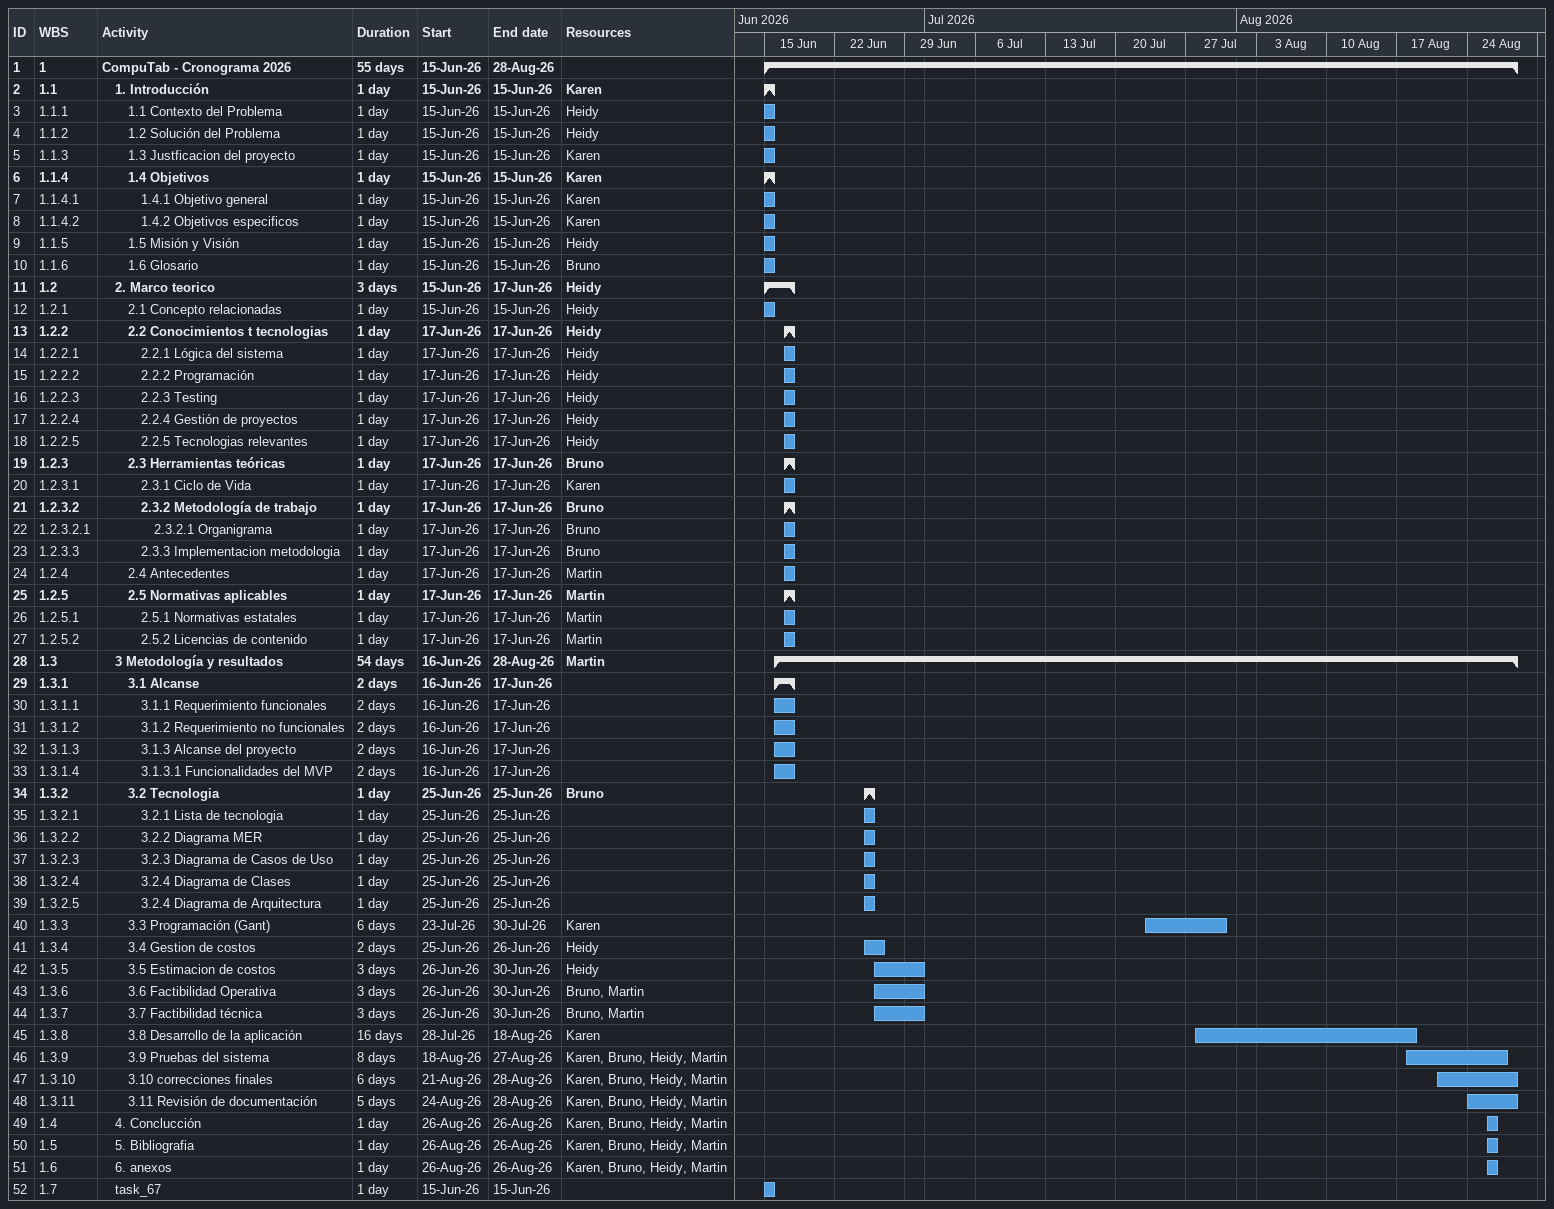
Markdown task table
| ID | WBS | Task | Duration | Start | Finish | Resources |
|---|---|---|---|---|---|---|
| 1 | 1 | **CompuTab - Cronograma 2026** | 55d | 2026-06-15 | 2026-08-28 |  |
| 2 | 1.1 | **1. Introducción** | 1d | 2026-06-15 | 2026-06-15 | Karen |
| 3 | 1.1.1 | 1.1 Contexto del Problema | 1d | 2026-06-15 | 2026-06-15 | Heidy |
| 4 | 1.1.2 | 1.2 Solución del Problema | 1d | 2026-06-15 | 2026-06-15 | Heidy |
| 5 | 1.1.3 | 1.3 Justficacion del proyecto | 1d | 2026-06-15 | 2026-06-15 | Karen |
| 6 | 1.1.4 | **1.4 Objetivos** | 1d | 2026-06-15 | 2026-06-15 | Karen |
| 7 | 1.1.4.1 | 1.4.1 Objetivo general | 1d | 2026-06-15 | 2026-06-15 | Karen |
| 8 | 1.1.4.2 | 1.4.2 Objetivos especificos | 1d | 2026-06-15 | 2026-06-15 | Karen |
| 9 | 1.1.5 | 1.5 Misión y Visión | 1d | 2026-06-15 | 2026-06-15 | Heidy |
| 10 | 1.1.6 | 1.6 Glosario | 1d | 2026-06-15 | 2026-06-15 | Bruno |
| 11 | 1.2 | **2. Marco teorico** | 3d | 2026-06-15 | 2026-06-17 | Heidy |
| 12 | 1.2.1 | 2.1 Concepto relacionadas | 1d | 2026-06-15 | 2026-06-15 | Heidy |
| 13 | 1.2.2 | **2.2 Conocimientos t tecnologias** | 1d | 2026-06-17 | 2026-06-17 | Heidy |
| 14 | 1.2.2.1 | 2.2.1 Lógica del sistema | 1d | 2026-06-17 | 2026-06-17 | Heidy |
| 15 | 1.2.2.2 | 2.2.2 Programación | 1d | 2026-06-17 | 2026-06-17 | Heidy |
| 16 | 1.2.2.3 | 2.2.3 Testing | 1d | 2026-06-17 | 2026-06-17 | Heidy |
| 17 | 1.2.2.4 | 2.2.4 Gestión de proyectos | 1d | 2026-06-17 | 2026-06-17 | Heidy |
| 18 | 1.2.2.5 | 2.2.5 Tecnologias relevantes | 1d | 2026-06-17 | 2026-06-17 | Heidy |
| 19 | 1.2.3 | **2.3 Herramientas teóricas** | 1d | 2026-06-17 | 2026-06-17 | Bruno |
| 20 | 1.2.3.1 | 2.3.1 Ciclo de Vida | 1d | 2026-06-17 | 2026-06-17 | Karen |
| 21 | 1.2.3.2 | **2.3.2 Metodología de trabajo** | 1d | 2026-06-17 | 2026-06-17 | Bruno |
| 22 | 1.2.3.2.1 | 2.3.2.1 Organigrama | 1d | 2026-06-17 | 2026-06-17 | Bruno |
| 23 | 1.2.3.3 | 2.3.3 Implementacion metodologia | 1d | 2026-06-17 | 2026-06-17 | Bruno |
| 24 | 1.2.4 | 2.4 Antecedentes | 1d | 2026-06-17 | 2026-06-17 | Martin |
| 25 | 1.2.5 | **2.5 Normativas aplicables** | 1d | 2026-06-17 | 2026-06-17 | Martin |
| 26 | 1.2.5.1 | 2.5.1 Normativas estatales | 1d | 2026-06-17 | 2026-06-17 | Martin |
| 27 | 1.2.5.2 | 2.5.2 Licencias de contenido | 1d | 2026-06-17 | 2026-06-17 | Martin |
| 28 | 1.3 | **3 Metodología y resultados** | 54d | 2026-06-16 | 2026-08-28 | Martin |
| 29 | 1.3.1 | **3.1 Alcanse** | 2d | 2026-06-16 | 2026-06-17 |  |
| 30 | 1.3.1.1 | 3.1.1 Requerimiento funcionales | 2d | 2026-06-16 | 2026-06-17 |  |
| 31 | 1.3.1.2 | 3.1.2 Requerimiento no funcionales | 2d | 2026-06-16 | 2026-06-17 |  |
| 32 | 1.3.1.3 | 3.1.3 Alcanse del proyecto | 2d | 2026-06-16 | 2026-06-17 |  |
| 33 | 1.3.1.4 | 3.1.3.1 Funcionalidades del MVP | 2d | 2026-06-16 | 2026-06-17 |  |
| 34 | 1.3.2 | **3.2 Tecnologia** | 1d | 2026-06-25 | 2026-06-25 | Bruno |
| 35 | 1.3.2.1 | 3.2.1 Lista de tecnologia | 1d | 2026-06-25 | 2026-06-25 |  |
| 36 | 1.3.2.2 | 3.2.2 Diagrama MER | 1d | 2026-06-25 | 2026-06-25 |  |
| 37 | 1.3.2.3 | 3.2.3 Diagrama de Casos de Uso | 1d | 2026-06-25 | 2026-06-25 |  |
| 38 | 1.3.2.4 | 3.2.4 Diagrama de Clases | 1d | 2026-06-25 | 2026-06-25 |  |
| 39 | 1.3.2.5 | 3.2.4 Diagrama de Arquitectura | 1d | 2026-06-25 | 2026-06-25 |  |
| 40 | 1.3.3 | 3.3 Programación (Gant) | 6d | 2026-07-23 | 2026-07-30 | Karen |
| 41 | 1.3.4 | 3.4 Gestion de costos | 2d | 2026-06-25 | 2026-06-26 | Heidy |
| 42 | 1.3.5 | 3.5 Estimacion de costos | 3d | 2026-06-26 | 2026-06-30 | Heidy |
| 43 | 1.3.6 | 3.6 Factibilidad Operativa | 3d | 2026-06-26 | 2026-06-30 | Bruno, Martin |
| 44 | 1.3.7 | 3.7 Factibilidad técnica | 3d | 2026-06-26 | 2026-06-30 | Bruno, Martin |
| 45 | 1.3.8 | 3.8 Desarrollo de la aplicación | 16d | 2026-07-28 | 2026-08-18 | Karen |
| 46 | 1.3.9 | 3.9 Pruebas del sistema | 8d | 2026-08-18 | 2026-08-27 | Karen, Bruno, Heidy, Martin |
| 47 | 1.3.10 | 3.10 correcciones finales | 6d | 2026-08-21 | 2026-08-28 | Karen, Bruno, Heidy, Martin |
| 48 | 1.3.11 | 3.11 Revisión de documentación | 5d | 2026-08-24 | 2026-08-28 | Karen, Bruno, Heidy, Martin |
| 49 | 1.4 | 4. Conclucción | 1d | 2026-08-26 | 2026-08-26 | Karen, Bruno, Heidy, Martin |
| 50 | 1.5 | 5. Bibliografia | 1d | 2026-08-26 | 2026-08-26 | Karen, Bruno, Heidy, Martin |
| 51 | 1.6 | 6. anexos | 1d | 2026-08-26 | 2026-08-26 | Karen, Bruno, Heidy, Martin |
| 52 | 1.7 | task_67 | 1d | 2026-06-15 | 2026-06-15 |  |
